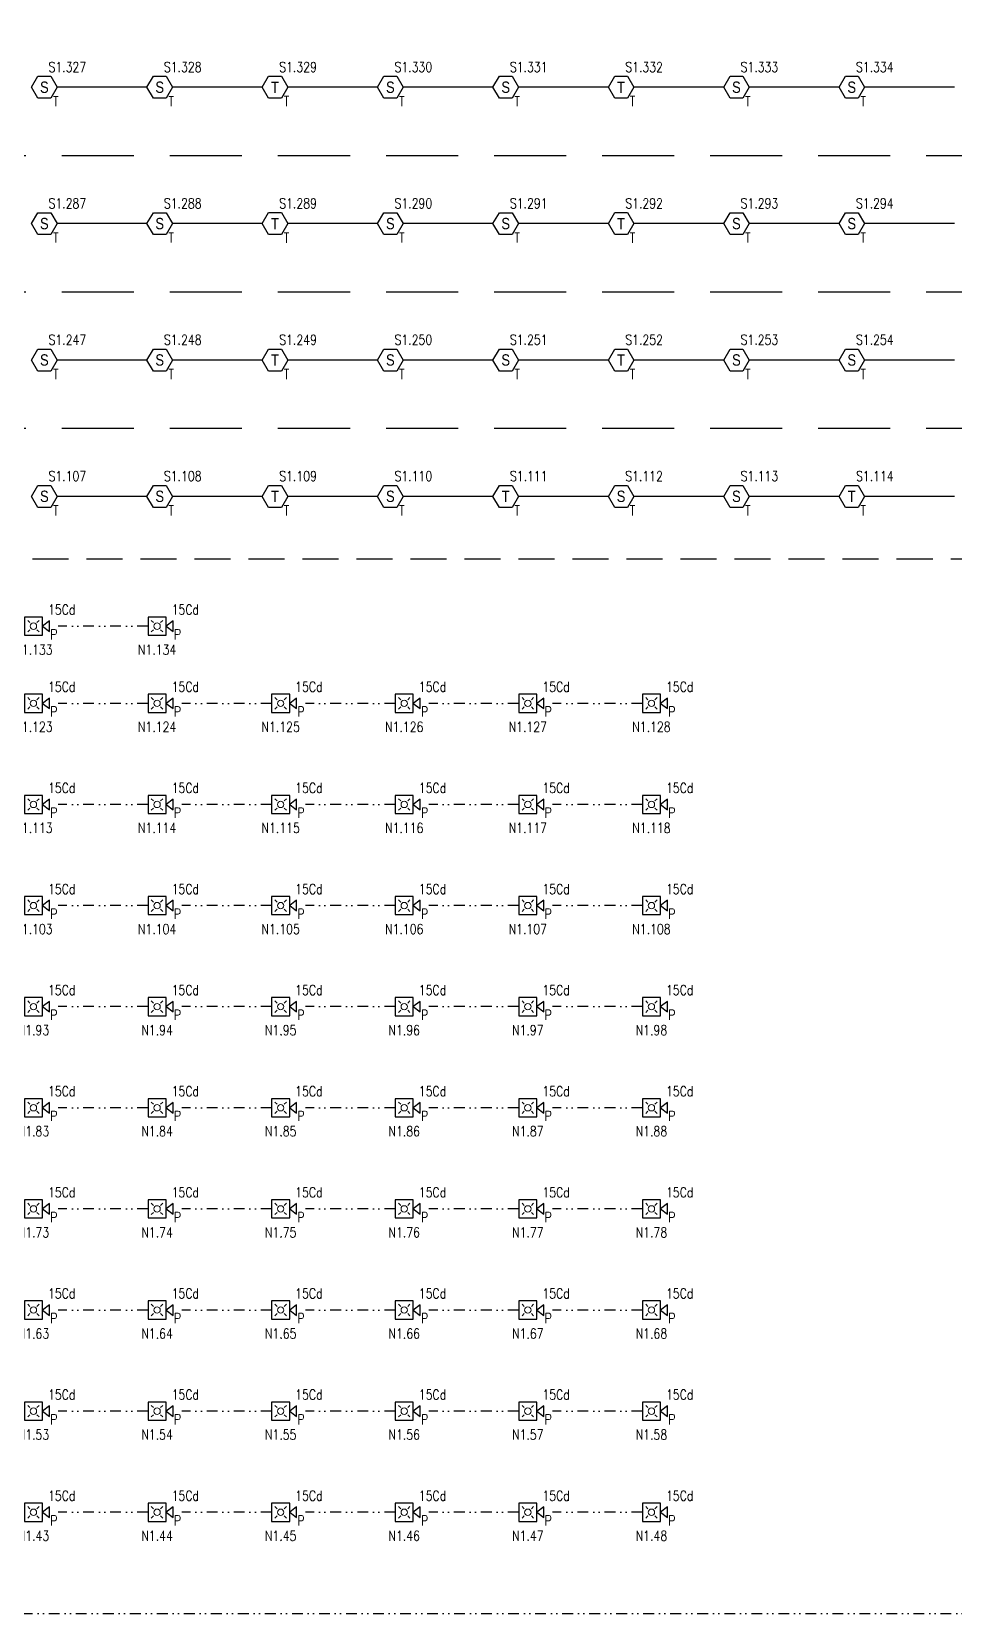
# Model space of a CAD drawing. Header units: millimetres. Extents: x 211731 to 284860, y 77995 to 131609.
# Drawn here: x 237266 to 253537, y 78198 to 106087 of the extents above; entities that cross this region are included whole.
import ezdxf
from ezdxf.enums import TextEntityAlignment as Align

# ---------------------------------------------------------------- set-up
doc = ezdxf.new("R2010")
doc.units = ezdxf.units.MM
doc.linetypes.add('DIVIDE2', pattern=[15.875, 6.35, -3.175, 0, -3.175, 0, -3.175])
doc.linetypes.add('HIDDEN', pattern=[9.525, 6.35, -3.175])
for name, color, linetype, lineweight in [('VCS_D&A (NAC)', 4, 'DIVIDE2', 30), ('VCS_D&A (SLC)', 92, 'Continuous', 30), ('VCS_EQUIPOS', 7, 'Continuous', 30), ('VCS_TEXTO 0 (EQ.)', 160, 'Continuous', 15), ('VCS_TEXTO 1(TAG)', 7, 'Continuous', 15)]:
    doc.layers.add(name, color=color, linetype=linetype, lineweight=lineweight)
doc.styles.get("Standard").update_dxf_attribs({"font": 'arial.ttf'})
doc.styles.add('VCS', font='romans.shx', dxfattribs={"width": 0.8, "height": 2.4})

# ---------------------------------------------------------------- blocks, each defined once
blk = doc.blocks.new('Detector de humo_')
blk.add_lwpolyline([(1.4, -2.42), (-1.4, -2.42), (-2.8, 0), (-1.4, 2.42), (1.4, 2.42), (2.8, 0)], close=True)
at = {"layer": 'VCS_TEXTO 0 (EQ.)', "color": 175, "insert": (0, 0), "char_height": 2.5, "attachment_point": 5}
blk.add_mtext('{\\fArial Narrow|b0|i0|c0|p34;\\C160;S}', dxfattribs=at)
at = {"layer": 'VCS_TEXTO 1(TAG)', "style": 'VCS', "width": 0.8}
for tag, p in [('D1', (0.93, 3.37)), ('D2', (1.93, -4.19))]:
    blk.add_attdef(tag, p, '', height=2.2, dxfattribs=at)
blk = doc.blocks.new('Sirena con luz estroboscópica_PARED')
for points in [[(2, 2), (-2, 2), (-2, -2), (2, -2)], [(3.52, -1.17), (3.52, 1.17), (2, 0)]]:
    blk.add_lwpolyline(points, close=True)
at = {"layer": 'VCS_TEXTO 0 (EQ.)', "color": 160}
for p, q in [((-1.27, 1.27), (-0.78, 0.78)), ((1.27, 1.27), (0.78, 0.78)), ((-0.78, -0.78), (-1.27, -1.27)), ((0.78, -0.78), (1.27, -1.27))]:
    blk.add_line(p, q, dxfattribs=at)
blk.add_circle((0, 0), 0.703, dxfattribs=at)
at = {"layer": 'VCS_TEXTO 1(TAG)', "style": 'VCS', "width": 0.8}
for tag, p in [('INTEN.', (3.21, 2.55)), ('TIPO', (3.7, -2.91))]:
    blk.add_attdef(tag, p, '', height=2.2, dxfattribs=at)
blk.add_attdef('NUM-COD', text='', height=2.2, dxfattribs=at).set_placement((0, -6.28), align=Align.CENTER)

msp = doc.modelspace()

# ---------------------------------------------------------------- linework, layer by layer
at = {"linetype": 'HIDDEN', "ltscale": 100}
msp.add_lwpolyline([(218229, 96793), (284860, 96793), (284860, 131609), (218229, 131609)], close=True, dxfattribs=at)
for points in [[(241669, 104911), (241445, 104911), (241333, 105105), (241445, 105299), (241669, 105299), (241781, 105105)], [(247771, 104911), (247547, 104911), (247435, 105105), (247547, 105299), (247771, 105299), (247883, 105105)], [(241669, 102507), (241445, 102507), (241333, 102701), (241445, 102895), (241669, 102895), (241781, 102701)], [(247771, 102507), (247547, 102507), (247435, 102701), (247547, 102895), (247771, 102895), (247883, 102701)], [(241669, 100102), (241445, 100102), (241333, 100296), (241445, 100490), (241669, 100490), (241781, 100296)], [(247771, 100102), (247547, 100102), (247435, 100296), (247547, 100490), (247771, 100490), (247883, 100296)], [(241669, 97698), (241445, 97698), (241333, 97892), (241445, 98086), (241669, 98086), (241781, 97892)], [(245737, 97698), (245513, 97698), (245401, 97892), (245513, 98086), (245737, 98086), (245849, 97892)], [(251839, 97698), (251615, 97698), (251503, 97892), (251615, 98086), (251839, 98086), (251951, 97892)]]:
    msp.add_lwpolyline(points, close=True)
at = {"layer": 'VCS_D&A (NAC)', "ltscale": 30}
for p, q in [((239318, 95604), (237733, 95604)), ((239318, 94243), (237733, 94243)), ((241497, 94243), (239913, 94243)), ((243676, 94243), (242092, 94243)), ((245855, 94243), (244271, 94243)), ((248035, 94243), (246450, 94243)), ((239318, 92460), (237733, 92460)), ((241497, 92460), (239913, 92460)), ((243676, 92460), (242092, 92460)), ((245855, 92460), (244271, 92460)), ((248035, 92460), (246450, 92460)), ((239318, 90677), (237733, 90677)), ((241497, 90677), (239913, 90677)), ((243676, 90677), (242092, 90677)), ((245855, 90677), (244271, 90677)), ((248035, 90677), (246450, 90677)), ((239318, 88895), (237733, 88895)), ((241497, 88895), (239913, 88895)), ((243676, 88895), (242092, 88895)), ((245855, 88895), (244271, 88895)), ((248035, 88895), (246450, 88895)), ((239318, 87112), (237733, 87112)), ((241497, 87112), (239913, 87112)), ((243676, 87112), (242092, 87112)), ((245855, 87112), (244271, 87112)), ((248035, 87112), (246450, 87112)), ((239318, 85329), (237733, 85329)), ((241497, 85329), (239913, 85329)), ((243676, 85329), (242092, 85329)), ((245855, 85329), (244271, 85329)), ((248035, 85329), (246450, 85329)), ((239318, 83546), (237733, 83546)), ((241497, 83546), (239913, 83546)), ((243676, 83546), (242092, 83546)), ((245855, 83546), (244271, 83546)), ((248035, 83546), (246450, 83546)), ((239318, 81763), (237733, 81763)), ((241497, 81763), (239913, 81763)), ((243676, 81763), (242092, 81763)), ((245855, 81763), (244271, 81763)), ((248035, 81763), (246450, 81763)), ((239318, 79980), (237733, 79980)), ((241497, 79980), (239913, 79980)), ((243676, 79980), (242092, 79980)), ((245855, 79980), (244271, 79980)), ((248035, 79980), (246450, 79980))]:
    msp.add_line(p, q, dxfattribs=at)
msp.add_lwpolyline([(219464, 78198), (254026, 78198)], dxfattribs=at)
at = {"layer": 'VCS_D&A (SLC)', "ltscale": 0.05}
for p, q in [((239300, 105105), (237714, 105105)), ((241333, 105105), (239748, 105105)), ((243367, 105105), (241781, 105105)), ((245401, 105105), (243815, 105105)), ((247435, 105105), (245849, 105105)), ((249469, 105105), (247883, 105105)), ((251503, 105105), (249917, 105105)), ((253537, 105105), (251951, 105105)), ((239300, 102701), (237714, 102701)), ((241333, 102701), (239748, 102701)), ((243367, 102701), (241781, 102701)), ((245401, 102701), (243815, 102701)), ((247435, 102701), (245849, 102701)), ((249469, 102701), (247883, 102701)), ((251503, 102701), (249917, 102701)), ((253537, 102701), (251951, 102701)), ((239300, 100296), (237714, 100296)), ((241333, 100296), (239748, 100296)), ((243367, 100296), (241781, 100296)), ((245401, 100296), (243815, 100296)), ((247435, 100296), (245849, 100296)), ((249469, 100296), (247883, 100296)), ((251503, 100296), (249917, 100296)), ((253537, 100296), (251951, 100296)), ((239300, 97892), (237714, 97892)), ((241333, 97892), (239748, 97892)), ((243367, 97892), (241781, 97892)), ((245401, 97892), (243815, 97892)), ((247435, 97892), (245849, 97892)), ((249469, 97892), (247883, 97892)), ((251503, 97892), (249917, 97892)), ((253537, 97892), (251951, 97892))]:
    msp.add_line(p, q, dxfattribs=at)
at = {"layer": 'VCS_D&A (SLC)', "linetype": 'HIDDEN', "ltscale": 200}
for points in [[(264154, 102701), (265740, 102691), (265740, 103894), (219465, 103903), (219465, 105105), (220995, 105105)], [(264154, 100296), (265740, 100287), (265740, 101489), (219465, 101498), (219465, 102701), (220995, 102701)], [(264154, 97892), (265740, 97882), (265740, 99084), (219465, 99094), (219465, 100296), (220995, 100296)]]:
    msp.add_lwpolyline(points, dxfattribs=at)

# ---------------------------------------------------------------- block references
at = {"layer": 'VCS_EQUIPOS', "lineweight": 0, "ltscale": 3, "xscale": 80, "yscale": 80, "zscale": 80}
for p, values in [((237490, 105105), {'D1': 'S1.327', 'D2': 'T'}), ((239524, 105105), {'D1': 'S1.328', 'D2': 'T'}), ((243591, 105105), {'D1': 'S1.330', 'D2': 'T'}), ((245625, 105105), {'D1': 'S1.331', 'D2': 'T'}), ((249693, 105105), {'D1': 'S1.333', 'D2': 'T'}), ((251727, 105105), {'D1': 'S1.334', 'D2': 'T'}), ((237490, 102701), {'D1': 'S1.287', 'D2': 'T'}), ((239524, 102701), {'D1': 'S1.288', 'D2': 'T'}), ((243591, 102701), {'D1': 'S1.290', 'D2': 'T'}), ((245625, 102701), {'D1': 'S1.291', 'D2': 'T'}), ((249693, 102701), {'D1': 'S1.293', 'D2': 'T'}), ((251727, 102701), {'D1': 'S1.294', 'D2': 'T'}), ((237490, 100296), {'D1': 'S1.247', 'D2': 'T'}), ((239524, 100296), {'D1': 'S1.248', 'D2': 'T'}), ((243591, 100296), {'D1': 'S1.250', 'D2': 'T'}), ((245625, 100296), {'D1': 'S1.251', 'D2': 'T'}), ((249693, 100296), {'D1': 'S1.253', 'D2': 'T'}), ((251727, 100296), {'D1': 'S1.254', 'D2': 'T'}), ((237490, 97892), {'D1': 'S1.107', 'D2': 'T'}), ((239524, 97892), {'D1': 'S1.108', 'D2': 'T'}), ((243591, 97892), {'D1': 'S1.110', 'D2': 'T'}), ((247659, 97892), {'D1': 'S1.112', 'D2': 'T'}), ((249693, 97892), {'D1': 'S1.113', 'D2': 'T'})]:
    msp.add_blockref('Detector de humo_', p, dxfattribs=at).add_auto_attribs(values)
at = {"layer": 'VCS_EQUIPOS', "xscale": 80, "yscale": 80, "zscale": 80}
for p, values in [((237298, 95604), {'INTEN.': '15Cd', 'NUM-COD': 'N1.133', 'TIPO': 'P'}), ((239478, 95604), {'INTEN.': '15Cd', 'NUM-COD': 'N1.134', 'TIPO': 'P'}), ((237298, 94243), {'INTEN.': '15Cd', 'NUM-COD': 'N1.123', 'TIPO': 'P'}), ((239478, 94243), {'INTEN.': '15Cd', 'NUM-COD': 'N1.124', 'TIPO': 'P'}), ((241657, 94243), {'INTEN.': '15Cd', 'NUM-COD': 'N1.125', 'TIPO': 'P'}), ((243836, 94243), {'INTEN.': '15Cd', 'NUM-COD': 'N1.126', 'TIPO': 'P'}), ((246015, 94243), {'INTEN.': '15Cd', 'NUM-COD': 'N1.127', 'TIPO': 'P'}), ((248195, 94243), {'INTEN.': '15Cd', 'NUM-COD': 'N1.128', 'TIPO': 'P'}), ((237298, 92460), {'INTEN.': '15Cd', 'NUM-COD': 'N1.113', 'TIPO': 'P'}), ((239478, 92460), {'INTEN.': '15Cd', 'NUM-COD': 'N1.114', 'TIPO': 'P'}), ((241657, 92460), {'INTEN.': '15Cd', 'NUM-COD': 'N1.115', 'TIPO': 'P'}), ((243836, 92460), {'INTEN.': '15Cd', 'NUM-COD': 'N1.116', 'TIPO': 'P'}), ((246015, 92460), {'INTEN.': '15Cd', 'NUM-COD': 'N1.117', 'TIPO': 'P'}), ((248195, 92460), {'INTEN.': '15Cd', 'NUM-COD': 'N1.118', 'TIPO': 'P'}), ((237298, 90677), {'INTEN.': '15Cd', 'NUM-COD': 'N1.103', 'TIPO': 'P'}), ((239478, 90677), {'INTEN.': '15Cd', 'NUM-COD': 'N1.104', 'TIPO': 'P'}), ((241657, 90677), {'INTEN.': '15Cd', 'NUM-COD': 'N1.105', 'TIPO': 'P'}), ((243836, 90677), {'INTEN.': '15Cd', 'NUM-COD': 'N1.106', 'TIPO': 'P'}), ((246015, 90677), {'INTEN.': '15Cd', 'NUM-COD': 'N1.107', 'TIPO': 'P'}), ((248195, 90677), {'INTEN.': '15Cd', 'NUM-COD': 'N1.108', 'TIPO': 'P'}), ((237298, 88895), {'INTEN.': '15Cd', 'NUM-COD': 'N1.93', 'TIPO': 'P'}), ((239478, 88895), {'INTEN.': '15Cd', 'NUM-COD': 'N1.94', 'TIPO': 'P'}), ((241657, 88895), {'INTEN.': '15Cd', 'NUM-COD': 'N1.95', 'TIPO': 'P'}), ((243836, 88895), {'INTEN.': '15Cd', 'NUM-COD': 'N1.96', 'TIPO': 'P'}), ((246015, 88895), {'INTEN.': '15Cd', 'NUM-COD': 'N1.97', 'TIPO': 'P'}), ((248195, 88895), {'INTEN.': '15Cd', 'NUM-COD': 'N1.98', 'TIPO': 'P'}), ((237298, 87112), {'INTEN.': '15Cd', 'NUM-COD': 'N1.83', 'TIPO': 'P'}), ((239478, 87112), {'INTEN.': '15Cd', 'NUM-COD': 'N1.84', 'TIPO': 'P'}), ((241657, 87112), {'INTEN.': '15Cd', 'NUM-COD': 'N1.85', 'TIPO': 'P'}), ((243836, 87112), {'INTEN.': '15Cd', 'NUM-COD': 'N1.86', 'TIPO': 'P'}), ((246015, 87112), {'INTEN.': '15Cd', 'NUM-COD': 'N1.87', 'TIPO': 'P'}), ((248195, 87112), {'INTEN.': '15Cd', 'NUM-COD': 'N1.88', 'TIPO': 'P'}), ((237298, 85329), {'INTEN.': '15Cd', 'NUM-COD': 'N1.73', 'TIPO': 'P'}), ((239478, 85329), {'INTEN.': '15Cd', 'NUM-COD': 'N1.74', 'TIPO': 'P'}), ((241657, 85329), {'INTEN.': '15Cd', 'NUM-COD': 'N1.75', 'TIPO': 'P'}), ((243836, 85329), {'INTEN.': '15Cd', 'NUM-COD': 'N1.76', 'TIPO': 'P'}), ((246015, 85329), {'INTEN.': '15Cd', 'NUM-COD': 'N1.77', 'TIPO': 'P'}), ((248195, 85329), {'INTEN.': '15Cd', 'NUM-COD': 'N1.78', 'TIPO': 'P'}), ((237298, 83546), {'INTEN.': '15Cd', 'NUM-COD': 'N1.63', 'TIPO': 'P'}), ((239478, 83546), {'INTEN.': '15Cd', 'NUM-COD': 'N1.64', 'TIPO': 'P'}), ((241657, 83546), {'INTEN.': '15Cd', 'NUM-COD': 'N1.65', 'TIPO': 'P'}), ((243836, 83546), {'INTEN.': '15Cd', 'NUM-COD': 'N1.66', 'TIPO': 'P'}), ((246015, 83546), {'INTEN.': '15Cd', 'NUM-COD': 'N1.67', 'TIPO': 'P'}), ((248195, 83546), {'INTEN.': '15Cd', 'NUM-COD': 'N1.68', 'TIPO': 'P'}), ((237298, 81763), {'INTEN.': '15Cd', 'NUM-COD': 'N1.53', 'TIPO': 'P'}), ((239478, 81763), {'INTEN.': '15Cd', 'NUM-COD': 'N1.54', 'TIPO': 'P'}), ((241657, 81763), {'INTEN.': '15Cd', 'NUM-COD': 'N1.55', 'TIPO': 'P'}), ((243836, 81763), {'INTEN.': '15Cd', 'NUM-COD': 'N1.56', 'TIPO': 'P'}), ((246015, 81763), {'INTEN.': '15Cd', 'NUM-COD': 'N1.57', 'TIPO': 'P'}), ((248195, 81763), {'INTEN.': '15Cd', 'NUM-COD': 'N1.58', 'TIPO': 'P'}), ((237298, 79980), {'INTEN.': '15Cd', 'NUM-COD': 'N1.43', 'TIPO': 'P'}), ((239478, 79980), {'INTEN.': '15Cd', 'NUM-COD': 'N1.44', 'TIPO': 'P'}), ((241657, 79980), {'INTEN.': '15Cd', 'NUM-COD': 'N1.45', 'TIPO': 'P'}), ((243836, 79980), {'INTEN.': '15Cd', 'NUM-COD': 'N1.46', 'TIPO': 'P'}), ((246015, 79980), {'INTEN.': '15Cd', 'NUM-COD': 'N1.47', 'TIPO': 'P'}), ((248195, 79980), {'INTEN.': '15Cd', 'NUM-COD': 'N1.48', 'TIPO': 'P'})]:
    msp.add_blockref('Sirena con luz estroboscópica_PARED', p, dxfattribs=at).add_auto_attribs(values)

# ---------------------------------------------------------------- texts
at = {"layer": 'VCS_TEXTO 0 (EQ.)', "color": 175, "char_height": 200, "attachment_point": 5}
for insert in [(241557, 105105), (247659, 105105), (241557, 102701), (247659, 102701), (241557, 100296), (247659, 100296), (241557, 97892), (245625, 97892), (251727, 97892)]:
    msp.add_mtext('{\\fArial Narrow|b0|i0|c0|p34;\\C160;T}', dxfattribs=dict(at, insert=insert))
at = {"layer": 'VCS_TEXTO 1(TAG)', "style": 'VCS', "width": 0.8}
for tag, p in [('S1.329', (241632, 105374)), ('S1.332', (247734, 105374)), ('T', (241712, 104770)), ('T', (247813, 104770)), ('S1.289', (241632, 102970)), ('S1.292', (247734, 102970)), ('T', (241712, 102365)), ('T', (247813, 102365)), ('S1.249', (241632, 100565)), ('S1.252', (247734, 100565)), ('T', (241712, 99961)), ('T', (247813, 99961)), ('S1.109', (241632, 98161)), ('S1.111', (245700, 98161)), ('S1.114', (251802, 98161)), ('T', (241712, 97556)), ('T', (245779, 97556)), ('T', (251881, 97556))]:
    msp.add_attdef(tag, p, '', height=176, dxfattribs=at)

doc.saveas('drawing.dxf')
